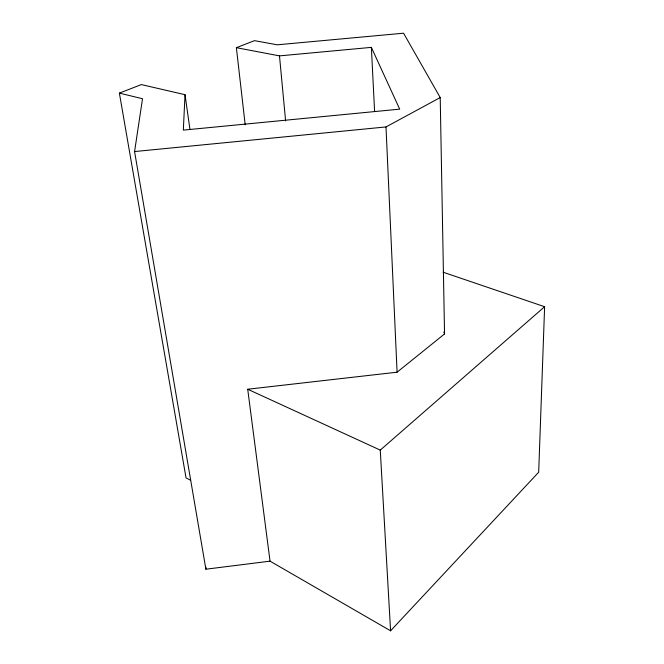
<?xml version="1.0" encoding="UTF-8"?>
<svg xmlns="http://www.w3.org/2000/svg" width="664" height="664" viewBox="0 0 664 664"><rect width="100%" height="100%" fill="white"/><g stroke="black" fill="none" stroke-linecap="round" stroke-linejoin="round"><path stroke-width="1" d="M443.112 272.215L544.621 306.71L538.687 472.22L390.581 630.8L270.041 561.155L205.89 569.206L134.576 151.558L142.519 98.728L119.379 93.118L186.044 477.914L190.535 480.213M119.379 93.118L141.357 84.585L185.032 94.703L183.322 130.111L399.695 109.145L371.367 47.368L279.486 55.884L236.376 47.684L245.19 124.807M390.581 630.8L380.264 450.109L544.621 306.71M270.041 561.155L247.713 389.237L397.089 372.189L444.548 333.942L440.215 97.566L403.563 33.2L277.262 44.812L254.495 40.653L236.376 47.684M134.576 151.558L386 126.932L440.215 97.566M247.713 389.237L380.264 450.109M443.826 332L444.548 333.942M185.032 94.703L189.979 129.613M279.486 55.884L285.611 120.923M371.367 47.368L374.604 111.494M386 126.932L397.089 372.189M205.881 567.156L205.89 569.206"/></g></svg>
